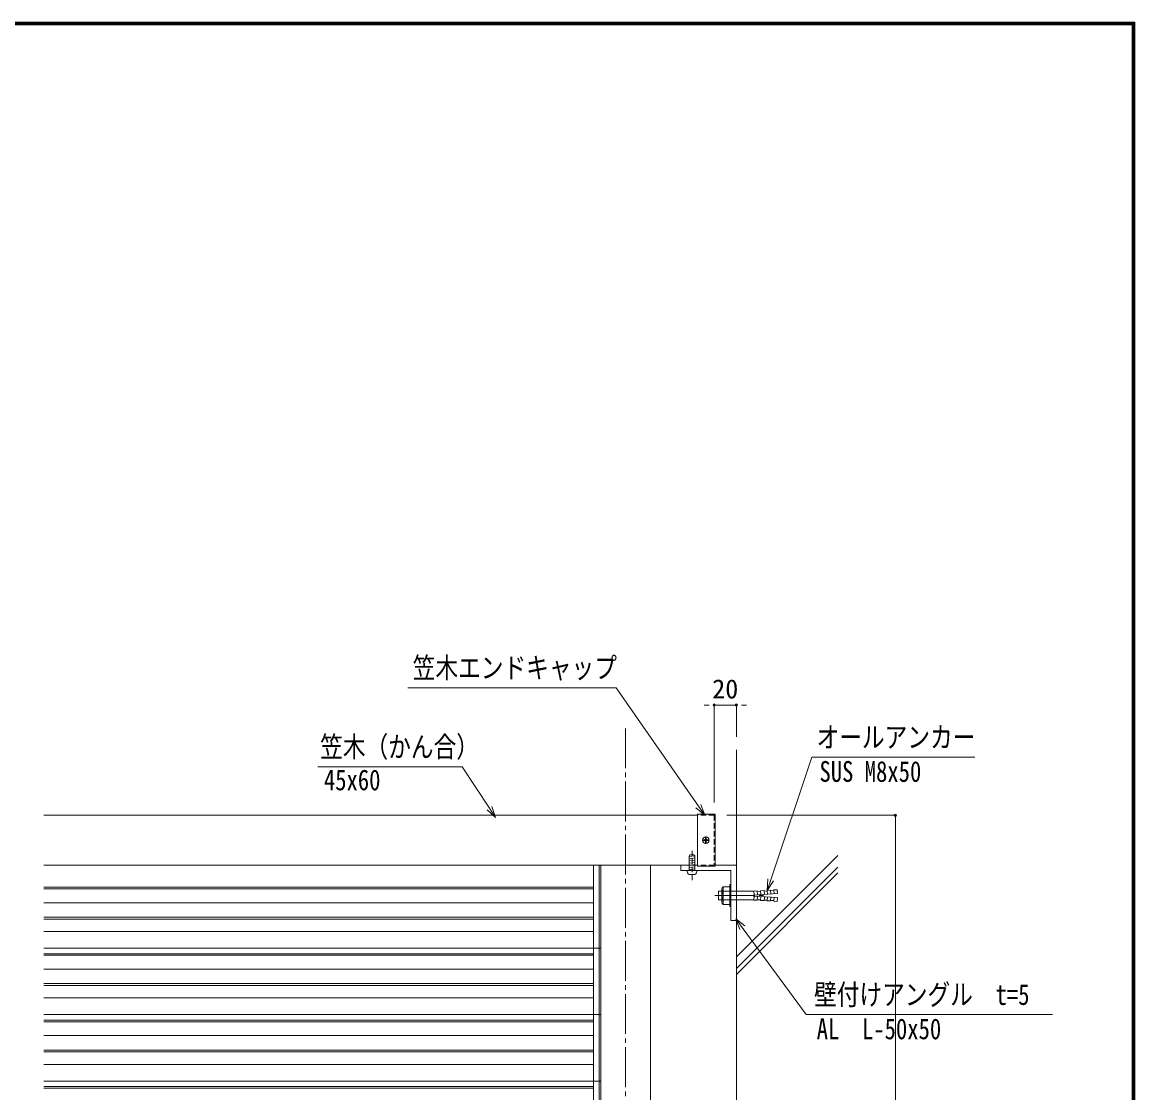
# Model space of a CAD drawing. Units: millimetres at full size; details may follow other scales. Extents: x -1603 to 1599, y -1129 to 1133.
# Drawn here: x 595 to 1599, y 167 to 1133 of the extents above; entities that cross this region are included whole.
import ezdxf
from ezdxf.enums import TextEntityAlignment as Align

# ---------------------------------------------------------------- set-up
doc = ezdxf.new("R2010")
doc.units = ezdxf.units.MM
doc.header["$LTSCALE"] = 4
doc.header["$PDMODE"] = 32
doc.header["$PDSIZE"] = 2
doc.linetypes.add('CHAIN2', pattern=[12, 9, -1, 1, -1])
doc.linetypes.add('DASHED1', pattern=[1.8, 1.2, -0.6])
for name, color, linetype, lineweight in [('0-0_0', 7, 'Continuous', 18), ('0-1_1手摺寸法', 3, 'Continuous', 18), ('0-4_2躯体線', 4, 'Continuous', 9), ('0-5_3中心線', 2, 'CHAIN2', 18), ('0-6_41ｱﾙﾐ', 6, 'Continuous', 18), ('0-7_42ｱﾙﾐ部品', 6, 'Continuous', 18), ('0-A_6ﾊｯﾁﾝｸﾞ', 4, 'Continuous', 9), ('0-E_MOJI', 4, 'Continuous', 9), ('1-0_WAKU', 7, 'Continuous', 18)]:
    doc.layers.add(name, color=color, linetype=linetype, lineweight=lineweight)
doc.styles.add('ＭＳ ゴシック', font='')
doc.styles.get('ＭＳ ゴシック').set_extended_font_data('MS Gothic')

msp = doc.modelspace()

# ---------------------------------------------------------------- linework, layer by layer
at = {"layer": '0-0_0'}
for p, q in [((1204.562, 417.108), (614.294, 417.108)), ((1220.562, 418.108), (1204.562, 418.108)), ((1204.562, 418.108), (1204.562, 371.108)), ((1220.562, 418.108), (1220.562, 371.108)), ((1204.562, 372.108), (614.294, 372.108)), ((1117.062, 372.108), (1117.062, 99.581)), ((1162.062, 99.581), (1162.062, 372.108)), ((1220.562, 371.108), (1204.562, 371.108))]:
    msp.add_line(p, q, dxfattribs=at)
at = {"layer": '0-0_0', "linetype": 'DASHED1'}
for p, q in [((1219.562, 417.108), (1204.562, 417.108)), ((1219.562, 417.108), (1219.562, 372.108)), ((1219.562, 372.108), (1204.562, 372.108))]:
    msp.add_line(p, q, dxfattribs=at)
at = {"layer": '0-0_0'}
for points in [[(1210.999, 417.108), (1205.29, 425.318), (1131.008, 532.167), (943.108, 532.167)], [(1267.373, 349.329), (1270.554, 358.809), (1307.695, 469.494), (1454.866, 469.494)], [(1022.239, 415.192), (1016.706, 423.522), (991.932, 460.814), (861.753, 460.814)], [(1014.474, 422.039), (1022.239, 415.192), (1018.938, 425.005)], [(1203.09, 423.789), (1210.999, 417.108), (1207.491, 426.848)], [(1273.094, 357.957), (1267.373, 349.329), (1268.014, 359.662)], [(1242.776, 314.083), (1239.015, 323.729), (1247.095, 317.256)], [(1239.015, 323.729), (1244.936, 315.67), (1302.67, 237.074), (1524.914, 237.074)]]:
    msp.add_lwpolyline(points, dxfattribs=at)
at = {"layer": '0-1_1手摺寸法'}
for p, q in [((1214.962, 516.616), (1210.362, 516.616)), ((1219.562, 428.608), (1219.562, 516.616)), ((1219.562, 516.616), (1239.562, 516.616)), ((1239.562, 516.616), (1219.562, 516.616)), ((1239.562, 487.84), (1239.562, 516.616)), ((1244.162, 516.616), (1248.762, 516.616)), ((1231.062, 417.108), (1383.115, 417.108)), ((1383.115, 417.108), (1383.115, -682.892)), ((1383.115, -678.292), (1383.115, 412.508))]:
    msp.add_line(p, q, dxfattribs=at)
for p in [(1219.562, 516.616), (1239.562, 516.616), (1383.115, 417.108)]:
    msp.add_point(p, dxfattribs=at)
at = {"layer": '0-4_2躯体線'}
for p, q in [((1239.562, 476.34), (1239.562, -791.43)), ((1239.562, 289.312), (1331.15, 380.9)), ((1239.562, 278.703), (1331.15, 370.292)), ((1239.562, 273.409), (1331.15, 364.998))]:
    msp.add_line(p, q, dxfattribs=at)
at = {"layer": '0-5_3中心線'}
for p, q in [((1139.562, 495.608), (1139.562, -792.622)), ((1220.178, 344.608), (1266.976, 344.608))]:
    msp.add_line(p, q, dxfattribs=at)
at = {"layer": '0-6_41ｱﾙﾐ'}
for p, q in [((1110.562, 372.108), (1110.562, -602.892)), ((1115.562, 372.108), (1115.562, -602.892))]:
    msp.add_line(p, q, dxfattribs=at)
at = {"layer": '0-7_42ｱﾙﾐ部品'}
for p, q in [((1204.562, 372.108), (1189.562, 372.108)), ((1189.562, 372.108), (1189.562, 367.108)), ((1239.562, 372.108), (1220.562, 372.108)), ((1239.562, 322.108), (1239.562, 372.108)), ((1234.562, 367.108), (1189.562, 367.108)), ((1234.562, 322.108), (1234.562, 367.108)), ((1110.562, 352.108), (614.294, 352.108)), ((1227.576, 352.608), (1227.576, 336.608)), ((1227.576, 352.608), (1233.576, 352.608)), ((1233.576, 354.608), (1233.576, 334.608)), ((1233.576, 354.608), (1234.562, 354.608)), ((1234.562, 354.608), (1234.562, 334.608)), ((1110.562, 350.708), (614.294, 350.708)), ((1223.379, 348.608), (1226.576, 348.608)), ((1223.379, 348.608), (1223.379, 340.608)), ((1226.576, 350.608), (1226.576, 338.608)), ((1227.576, 348.608), (1233.576, 348.608)), ((1234.562, 348.588), (1255.392, 348.638)), ((1255.122, 345.108), (1276.576, 346.354)), ((1255.122, 344.108), (1255.122, 345.108)), ((1255.122, 344.108), (1276.576, 342.861)), ((1255.392, 348.638), (1258.388, 348.81)), ((1255.594, 345.144), (1255.392, 348.638)), ((1255.594, 344.072), (1255.392, 340.577)), ((1258.388, 348.81), (1258.588, 345.33)), ((1258.388, 340.404), (1258.588, 343.885)), ((1258.416, 348.311), (1261.411, 348.484)), ((1258.75, 348.33), (1261.411, 348.484)), ((1261.383, 348.983), (1264.378, 349.156)), ((1261.383, 348.983), (1261.583, 345.503)), ((1261.383, 340.232), (1261.583, 343.712)), ((1261.716, 349.002), (1264.712, 349.175)), ((1264.712, 349.175), (1264.912, 345.693)), ((1264.712, 340.04), (1264.912, 343.522)), ((1264.74, 348.676), (1267.402, 348.83)), ((1264.74, 348.676), (1267.317, 348.825)), ((1267.373, 349.329), (1270.368, 349.502)), ((1267.373, 349.329), (1267.574, 345.848)), ((1267.373, 339.886), (1267.574, 343.366)), ((1270.368, 349.502), (1270.568, 346.021)), ((1270.368, 339.714), (1270.568, 343.194)), ((1270.396, 349.002), (1273.392, 349.175)), ((1273.363, 349.674), (1276.375, 349.848)), ((1273.363, 349.674), (1273.564, 346.194)), ((1273.363, 339.541), (1273.564, 343.021)), ((1276.574, 346.396), (1276.375, 349.848)), ((1276.574, 342.82), (1276.375, 339.367)), ((1110.562, 338.108), (614.294, 338.108)), ((1223.379, 340.608), (1226.576, 340.608)), ((1227.576, 340.608), (1233.576, 340.608)), ((1227.576, 336.608), (1233.576, 336.608)), ((1233.576, 334.608), (1234.562, 334.608)), ((1234.562, 340.608), (1255.624, 340.608)), ((1255.392, 340.577), (1258.388, 340.404)), ((1258.416, 340.904), (1261.411, 340.731)), ((1258.75, 340.884), (1261.411, 340.731)), ((1261.383, 340.232), (1264.378, 340.059)), ((1261.716, 340.212), (1264.712, 340.04)), ((1264.74, 340.539), (1267.402, 340.386)), ((1264.74, 340.539), (1267.317, 340.39)), ((1267.373, 339.886), (1270.368, 339.714)), ((1270.396, 340.213), (1273.392, 340.04)), ((1273.363, 339.541), (1276.375, 339.367)), ((1110.562, 325.108), (614.294, 325.108)), ((1110.562, 323.387), (614.294, 323.387)), ((1234.562, 322.108), (1239.562, 322.108)), ((1110.562, 312.208), (614.294, 312.208)), ((1117.062, 297.108), (614.294, 297.108)), ((1110.562, 292.108), (614.294, 292.108)), ((1110.562, 290.708), (614.294, 290.708)), ((1110.562, 278.108), (614.294, 278.108)), ((1110.562, 265.108), (614.294, 265.108)), ((1110.562, 263.387), (614.294, 263.387)), ((1110.562, 252.208), (614.294, 252.208)), ((1117.062, 237.108), (614.294, 237.108)), ((1110.562, 232.108), (614.294, 232.108)), ((1110.562, 230.708), (614.294, 230.708)), ((1110.562, 218.108), (614.294, 218.108)), ((1110.562, 205.108), (614.294, 205.108)), ((1110.562, 203.387), (614.294, 203.387)), ((1110.562, 192.208), (614.294, 192.208)), ((1117.062, 177.108), (614.294, 177.108)), ((1110.562, 172.108), (614.294, 172.108)), ((1110.562, 170.708), (614.294, 170.708))]:
    msp.add_line(p, q, dxfattribs=at)
for centre, radius, start, end in [((1229.076, 350.608), 2.5, 126.87, 233.13), ((1235.076, 344.608), 8.5, 151.928, 208.072), ((1229.076, 338.608), 2.5, 126.87, 233.13)]:
    msp.add_arc(centre, radius, start, end, dxfattribs=at)
at = {"layer": '0-A_6ﾊｯﾁﾝｸﾞ'}
for p, q in [((1215.362, 394.608), (1208.762, 394.608)), ((1211.187, 394.982), (1209.658, 394.982)), ((1209.658, 394.232), (1209.658, 394.982)), ((1211.187, 394.232), (1209.658, 394.232)), ((1211.687, 397.012), (1211.687, 395.482)), ((1211.687, 397.012), (1212.437, 397.012)), ((1211.687, 392.204), (1211.687, 393.732)), ((1211.687, 392.204), (1212.437, 392.204)), ((1212.062, 391.308), (1212.062, 397.908)), ((1212.437, 397.012), (1212.437, 395.482)), ((1212.437, 392.204), (1212.437, 393.732)), ((1212.937, 394.982), (1214.466, 394.982)), ((1212.937, 394.232), (1214.466, 394.232)), ((1214.466, 394.232), (1214.466, 394.982))]:
    msp.add_line(p, q, dxfattribs=at)
msp.add_circle((1212.062, 394.608), 3, dxfattribs=at)
for centre, start, end in [((1211.187, 395.482), 270, 0), ((1211.187, 393.732), 0, 90), ((1212.937, 395.482), 180, 270), ((1212.937, 393.732), 90, 180)]:
    msp.add_arc(centre, 0.5, start, end, dxfattribs=at)
at = {"layer": '0-E_MOJI', "color": 3, "linetype": 'DASHED1', "lineweight": 18}
msp.add_line((1199.562, 358.546), (1199.562, 385.909), dxfattribs=at)
at = {"layer": '0-E_MOJI'}
for p, q in [((1202.419, 380.576), (1196.704, 379.906)), ((1202.419, 380.576), (1196.704, 379.906)), ((1202.419, 378.562), (1196.704, 377.892)), ((1202.419, 378.562), (1196.704, 377.892)), ((1202.419, 376.549), (1196.704, 375.878)), ((1202.419, 376.549), (1196.704, 375.878)), ((1202.419, 374.535), (1196.704, 373.865)), ((1202.419, 374.535), (1196.704, 373.865)), ((1202.419, 372.521), (1196.704, 371.851)), ((1202.419, 372.521), (1196.704, 371.851)), ((1197.062, 379.965), (1197.654, 381.393)), ((1197.062, 367.108), (1197.062, 379.965)), ((1201.47, 381.393), (1197.654, 381.393)), ((1202.062, 379.965), (1201.47, 381.393)), ((1202.062, 367.108), (1202.062, 379.965)), ((1195.276, 366.393), (1195.276, 366.822)), ((1203.562, 367.108), (1195.562, 367.108)), ((1202.419, 370.508), (1196.704, 369.837)), ((1202.419, 370.508), (1196.704, 369.837)), ((1202.419, 368.626), (1196.704, 367.956)), ((1202.419, 368.626), (1196.704, 367.956)), ((1200.99, 363.536), (1198.133, 363.536)), ((1203.847, 366.393), (1203.847, 366.822))]:
    msp.add_line(p, q, dxfattribs=at)
for centre, radius, start, end in [((1195.562, 366.822), 0.286, 90, 180), ((1198.133, 366.393), 2.857, 180, 270), ((1200.99, 366.393), 2.857, 270, 0), ((1203.562, 366.822), 0.286, 0, 90)]:
    msp.add_arc(centre, radius, start, end, dxfattribs=at)
at = {"layer": '1-0_WAKU'}
for p, q in [((1599.2, 1133.2), (-1603.2, 1133.2)), ((1598.6, 1132.6), (-1602.6, 1132.6)), ((1598, 1132), (-1602, 1132)), ((1597.4, 1131.4), (-1601.4, 1131.4)), ((1596.8, 1130.8), (-1600.8, 1130.8)), ((1596.8, -1126.8), (1596.8, 1130.8)), ((1597.4, -1127.4), (1597.4, 1131.4)), ((1598, -1128), (1598, 1132)), ((1598.6, -1128.6), (1598.6, 1132.6)), ((1599.2, -1129.2), (1599.2, 1133.2))]:
    msp.add_line(p, q, dxfattribs=at)

# ---------------------------------------------------------------- texts
at = {"layer": '0-0_0', "style": 'ＭＳ ゴシック', "width": 0.8}
for s, p in [('笠木エンドキャップ', (947.392, 535.31)), ('オールアンカー', (1311.979, 472.637)), ('笠木（かん合）', (863.826, 463.957)), ('SUS M8x50', (1314.582, 441.652)), ('45x60', (867.198, 434.025)), ('壁付けアングル\u3000t=5', (1309.693, 240.216)), ('AL\u3000L-50x50', (1312.069, 209.232))]:
    msp.add_text(s, height=18.77, dxfattribs=at).set_placement(p, align=Align.BOTTOM_LEFT)
at = {"layer": '0-1_1手摺寸法', "style": 'ＭＳ ゴシック'}
msp.add_text('20', height=17.27, dxfattribs=at).set_placement((1217.786, 517.435), align=Align.BOTTOM_LEFT)

doc.saveas('drawing.dxf')
